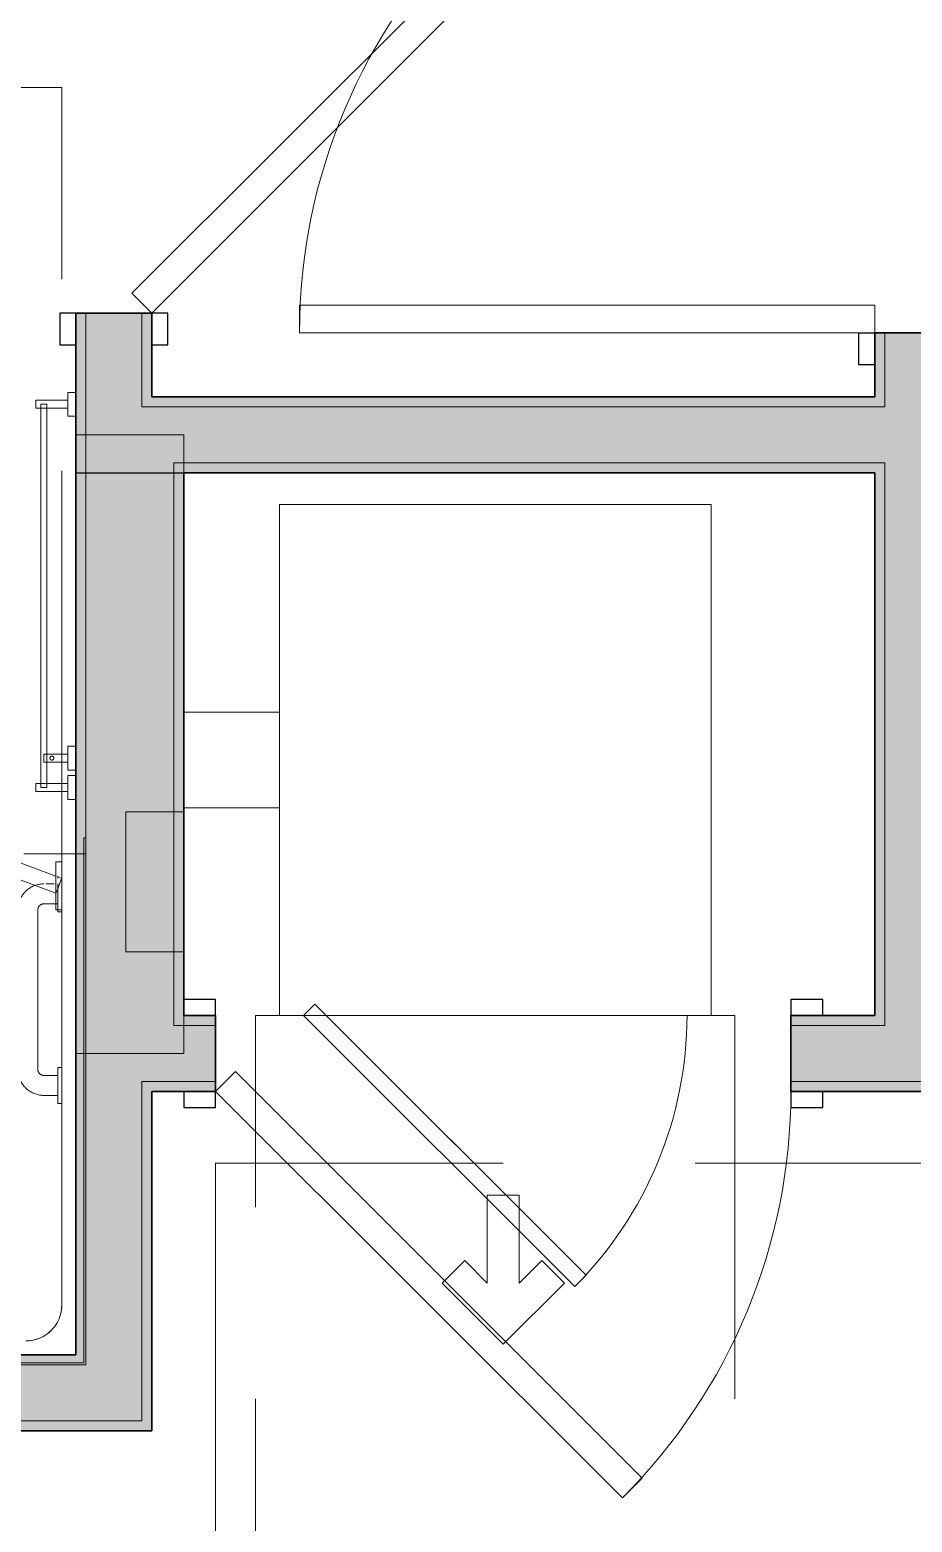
# Model space of a CAD drawing. Header units: inches. Extents: x 6 to 8416, y -388 to 6104.
# Drawn here: x 6007.3 to 6062.5, y 1613.7 to 1707.2 of the extents above; entities that cross this region are included whole.
import ezdxf

# ---------------------------------------------------------------- set-up
doc = ezdxf.new("R2010")
doc.units = ezdxf.units.IN
doc.header["$MEASUREMENT"] = 0
doc.linetypes.add('Dash 1_16_', pattern=[48, 24, -24])
doc.linetypes.add('Hidden 1_16_', pattern=[36, 24, -12])
for name, color, linetype, lineweight in [('A-DOOR', 31, 'Continuous', 18), ('A-DOOR-FRAM', 31, 'Continuous', 25), ('A-GENM', 13, 'Continuous', 18), ('A-ROOM', 32, 'Continuous', 13), ('A-WALL', 113, 'Continuous', 25), ('A-WALL-PATT', 111, 'Continuous', 35), ('I-WALL', 2, 'Continuous', 25), ('Q-SPCQ', 91, 'Continuous', 18)]:
    doc.layers.add(name, color=color, linetype=linetype, lineweight=lineweight)

# ---------------------------------------------------------------- blocks, each defined once
blk = doc.blocks.new('GM Door Pull Clearance-ICC ADA-AM - GM Door Pull Clearance-ICC ADA-AM-13872566-LEVEL 3 - PLAN Copy 1 Copy 1')
at = {"layer": 'A-GENM', "linetype": 'Hidden 1_16_', "lineweight": 9}
for p, q in [((-36, -3.625), (-36, -63.625)), ((18, -3.625), (-18, -3.625)), ((18, -63.625), (18, -4.625)), ((-3.828, -56.125), (0, -52.297)), ((3.828, -56.125), (0, -52.297)), ((-2.414, -57.539), (-3.828, -56.125)), ((-1, -56.125), (-2.414, -57.539)), ((-1, -61.625), (-1, -56.125)), ((1, -56.125), (2.414, -57.539)), ((1, -61.625), (1, -56.125)), ((2.414, -57.539), (3.828, -56.125)), ((-1, -61.625), (1, -61.625)), ((-36, -63.625), (18, -63.625))]:
    blk.add_line(p, q, dxfattribs=at)
blk = doc.blocks.new('GM BA Shower-Unit-Tub-Prefab-ICC ADA-AM - ICC Type B_ Option A Forward_ 60_W x 32_D-2224287-LEVEL 3 - PLAN Copy 1 Copy 1')
at = {"layer": 'A-GENM'}
blk.add_line((59.375, 32), (60, 32), dxfattribs=at)
blk = doc.blocks.new('SE BA Towel Bar-AM - 2_-0_ W x 2 1_2_ D_ 48_ AFF-V624-LEVEL 3 - PLAN Copy 1 Copy 1')
at = {"layer": 'Q-SPCQ'}
for p, q in [((-12.25, 2.5), (-12.25, 0.5)), ((-12.25, 2.5), (-12, 2.5)), ((-12.217, 2.5), (-12, 2.5)), ((-12, 2.5), (-11.783, 2.5)), ((-12, 2.5), (-11.75, 2.5)), ((12, 2.187), (-12, 2.187)), ((-12, 2.187), (-12, 2.181)), ((-12, 2.187), (-12, 1.812)), ((-12, 2.181), (-12, 2.162)), ((-12, 2.162), (-12, 2.133)), ((-12, 2.133), (-12, 2.094)), ((-12, 2.094), (-12, 2.049)), ((-12, 2.049), (-12, 2)), ((-12, 2), (-12, 1.951)), ((-12, 1.951), (-12, 1.906)), ((-12, 1.906), (-12, 1.867)), ((-11.75, 0.5), (-11.75, 2.5)), ((11.75, 2.5), (11.75, 0.5)), ((11.75, 2.5), (12, 2.5)), ((11.783, 2.5), (12, 2.5)), ((12, 2.5), (12.217, 2.5)), ((12, 2.5), (12.25, 2.5)), ((12, 1.812), (12, 2.187)), ((12, 2.181), (12, 2.187)), ((12, 2.162), (12, 2.181)), ((12, 2.133), (12, 2.162)), ((12, 2.094), (12, 2.133)), ((12, 2.049), (12, 2.094)), ((12, 2), (12, 2.049)), ((12, 1.951), (12, 2)), ((12, 1.906), (12, 1.951)), ((12, 1.867), (12, 1.906)), ((12.25, 0.5), (12.25, 2.5)), ((-12, 1.867), (-12, 1.838)), ((-12, 1.838), (-12, 1.819)), ((-12, 1.819), (-12, 1.812)), ((-12, 1.812), (-10.373, 1.812)), ((-10.373, 1.812), (-10.184, 1.812)), ((-10.156, 1.812), (-9.967, 1.812)), ((-9.967, 1.812), (12, 1.812)), ((12, 1.838), (12, 1.867)), ((12, 1.819), (12, 1.838)), ((12, 1.812), (12, 1.819)), ((-12.75, 0.5), (-12.75, 0)), ((-12, 0.5), (-12.75, 0.5)), ((-12, 0.5), (-12.25, 0.5)), ((-12, 0.5), (-12.217, 0.5)), ((-12, 0.5), (-12.097, 0.5)), ((-11.783, 0.5), (-12, 0.5)), ((-11.75, 0.5), (-12, 0.5)), ((-11.764, 0.5), (-12, 0.5)), ((-11.25, 0.5), (-12, 0.5)), ((-11.25, 0), (-11.25, 0.5)), ((11.25, 0.5), (11.25, 0)), ((12, 0.5), (11.25, 0.5)), ((12, 0.5), (11.75, 0.5)), ((12, 0.5), (11.764, 0.5)), ((12, 0.5), (11.783, 0.5)), ((12.217, 0.5), (12, 0.5)), ((12.25, 0.5), (12, 0.5)), ((12.236, 0.5), (12, 0.5)), ((12.75, 0.5), (12, 0.5)), ((12.75, 0), (12.75, 0.5)), ((-12.53, 0), (-12.75, 0)), ((-12, 0), (-12.75, 0)), ((-12, 0), (-12.53, 0)), ((-11.47, 0), (-12, 0)), ((-11.25, 0), (-12, 0)), ((-11.25, 0), (-11.47, 0)), ((11.47, 0), (11.25, 0)), ((12, 0), (11.25, 0)), ((12, 0), (11.47, 0)), ((12.48, 0), (12, 0)), ((12.75, 0), (12, 0)), ((12.75, 0), (12.53, 0))]:
    blk.add_line(p, q, dxfattribs=at)
blk = doc.blocks.new('z Nested-Shower Surround-Tub-Prefab - Variable-V640-LEVEL 3 - PLAN Copy 1 Copy 1')
at = {"layer": 'A-GENM', "lineweight": 9}
for p, q in [((60, 33), (59.875, 33)), ((59.875, 33), (59.875, 0.125)), ((59.875, 32), (59.875, 33)), ((59.875, 33), (60, 33)), ((60, 0), (60, 33)), ((60, 33), (60, 32)), ((59.875, 21.875), (59.875, 32)), ((60, 32), (60, 21.875)), ((59.875, 17.125), (59.875, 21.75)), ((60, 21.875), (60, 21.25)), ((60, 21.25), (60, 17.75)), ((59.875, 0.625), (59.875, 17.125)), ((60, 17.75), (60, 17.125)), ((60, 17.125), (60, 0.625)), ((0, 0), (60, 0)), ((60, 0), (0, 0)), ((59.875, 0.125), (0.125, 0.125)), ((0.313, 0.125), (59.688, 0.125)), ((59.875, 0.313), (59.875, 0.625)), ((60, 0.625), (60, 0))]:
    blk.add_line(p, q, dxfattribs=at)
at = {"layer": 'A-GENM'}
for p, q in [((56.125, 32), (58.5, 32)), ((58.5, 32), (58.5, 30.75)), ((60, 32), (58.5, 32)), ((58.5, 32), (58.5, 30.75)), ((58.5, 30.75), (58.5, 32)), ((58.5, 32), (59.375, 32)), ((59.375, 32), (59.875, 32)), ((60, 0), (60, 32)), ((60, 32), (60, 21.875)), ((58.5, 30.75), (58.5, 29.25)), ((58.5, 30.75), (58.5, 29.25)), ((58.5, 29.25), (58.5, 30.75)), ((58.5, 29.25), (58.5, 3.75)), ((58.5, 29.25), (58.5, 3.75)), ((58.5, 3.75), (58.5, 29.25)), ((60, 21.875), (60, 21.25)), ((60, 21.25), (60, 17.75)), ((60, 17.75), (60, 17.125)), ((60, 17.125), (60, 0.625)), ((0, 0), (60, 0)), ((60, 0), (0, 0)), ((60, 0.625), (60, 0))]:
    blk.add_line(p, q, dxfattribs=at)
for start, end in [(270, 360), (345, 0), (345, 360), (335.02868, 339.97132), (335.02868, 339.97132), (339.97132, 345), (339.97132, 345), (300, 315), (300, 315), (315, 330), (315, 330), (330, 335.02868), (330, 335.02868), (270, 285), (270, 285), (285, 290.02868), (285, 290.02868), (290.02868, 294.97132), (290.02868, 294.97132), (294.97132, 300), (294.97132, 300)]:
    blk.add_arc((56.25, 3.75), 2.25, start, end, dxfattribs=at)
blk = doc.blocks.new('z Nested-Shower Grab Bars - Variable-V604-LEVEL 3 - PLAN Copy 1 Copy 1')
at = {"layer": 'A-GENM', "linetype": 'Dash 1_16_', "lineweight": 9}
for p, q in [((56.75, 29.125), (56.75, 29.087)), ((56.75, 29.125), (56.75, 29.087)), ((56.75, 29.087), (56.75, 28.974)), ((56.75, 29.087), (56.75, 28.974)), ((57, 28.974), (57, 29.125)), ((57, 28.974), (57, 29.125)), ((55.364, 28.543), (55.303, 28.521)), ((55.426, 28.562), (55.364, 28.543)), ((55.489, 28.578), (55.426, 28.562)), ((55.552, 28.593), (55.489, 28.578)), ((55.616, 28.604), (55.552, 28.593)), ((55.68, 28.613), (55.616, 28.604)), ((55.745, 28.62), (55.68, 28.613)), ((55.81, 28.624), (55.745, 28.62)), ((55.875, 28.625), (55.81, 28.624)), ((56.516, 28.625), (55.998, 28.625)), ((56.75, 28.604), (56.75, 28.625)), ((56.75, 28.604), (56.75, 28.625)), ((56.75, 28.541), (56.75, 28.604)), ((56.75, 28.541), (56.75, 28.604)), ((56.75, 28.162), (56.75, 28.541)), ((56.75, 28.313), (56.75, 28.541)), ((56.75, 28.162), (56.75, 28.313)), ((56.75, 28), (56.75, 28.162)), ((56.75, 28), (56.75, 28.162)), ((57, 28.563), (57, 28.795)), ((57, 28.563), (57, 28.795)), ((57, 28.113), (57, 28.503)), ((57, 28.113), (57, 28.503)), ((55.875, 27.375), (56.75, 27.375)), ((56.75, 27.838), (56.75, 28)), ((56.75, 27.838), (56.75, 28)), ((56.75, 27.688), (56.75, 27.838)), ((56.75, 27.688), (56.75, 27.838)), ((56.75, 27.709), (56.75, 26.875)), ((56.75, 27.375), (56.75, 27.688)), ((56.75, 27.375), (56.75, 27.688)), ((56.75, 27.687), (56.75, 26.875)), ((57, 27.749), (57, 28)), ((57, 27.749), (57, 28)), ((57, 27.438), (57, 27.709)), ((57, 27.438), (57, 27.709)), ((57, 27.205), (57, 27.438)), ((57, 27.205), (57, 27.438)), ((57, 27.026), (57, 27.205)), ((57, 27.026), (57, 27.205)), ((55.5, 17), (55.5, 27)), ((56.75, 26.875), (57, 26.875)), ((57, 26.913), (57, 27.026)), ((57, 26.913), (57, 27.026)), ((57, 26.875), (57, 26.913)), ((57, 26.875), (57, 26.913)), ((57, 17.125), (56.75, 17.125)), ((56.75, 17.125), (56.75, 16.313)), ((56.75, 17.125), (56.75, 14.875)), ((57, 17.087), (57, 17.125)), ((57, 17.087), (57, 17.125)), ((57, 16.974), (57, 17.087)), ((57, 16.974), (57, 17.087)), ((57, 16.795), (57, 16.974)), ((57, 16.795), (57, 16.974)), ((56.75, 16.625), (55.875, 16.625)), ((56.75, 16.313), (56.75, 16.625)), ((56.75, 15.375), (56.75, 16.625)), ((56.75, 16.162), (56.75, 16.313)), ((56.75, 16), (56.75, 16.162)), ((56.75, 15.838), (56.75, 16)), ((57, 16.563), (57, 16.795)), ((57, 16.563), (57, 16.795)), ((57, 16.291), (57, 16.563)), ((57, 16.291), (57, 16.563)), ((57, 16), (57, 16.291)), ((57, 16), (57, 16.291)), ((57, 15.709), (57, 16)), ((57, 15.709), (57, 16)), ((55.875, 15.375), (56.75, 15.375)), ((56.75, 15.688), (56.75, 15.838)), ((56.75, 15.375), (56.75, 15.688)), ((56.75, 15.687), (56.75, 14.875)), ((57, 15.438), (57, 15.709)), ((57, 15.438), (57, 15.709)), ((57, 15.205), (57, 15.438)), ((57, 15.205), (57, 15.438)), ((57, 15.026), (57, 15.205)), ((57, 15.026), (57, 15.205)), ((57, 14.913), (57, 15.026)), ((57, 14.913), (57, 15.026)), ((56.75, 14.875), (57, 14.875)), ((57, 14.875), (57, 14.913)), ((57, 14.875), (57, 14.913))]:
    blk.add_line(p, q, dxfattribs=at)
at = {"layer": 'A-GENM', "linetype": 'Dash 1_16_', "lineweight": 9, "flags": 128}
for points in [[(55.303, 28.521), (55.242, 28.497), (55.183, 28.47), (55.125, 28.441), (55.068, 28.41), (55.012, 28.377), (54.957, 28.341), (54.905, 28.303), (54.853, 28.264), (54.803, 28.222), (54.756, 28.178), (54.709, 28.132), (54.665, 28.085), (54.623, 28.035), (54.582, 27.984), (54.544, 27.932), (54.508, 27.878), (54.474, 27.823), (54.442, 27.766), (54.412, 27.708), (54.385, 27.649), (54.36, 27.589), (54.338, 27.528), (54.318, 27.466), (54.301, 27.403), (54.286, 27.34), (54.274, 27.276), (54.264, 27.212), (54.257, 27.147), (54.252, 27.083), (54.25, 27.018), (54.25, 27)], [(55.5, 27), (55.5, 27.015), (55.501, 27.03), (55.503, 27.045), (55.505, 27.06), (55.507, 27.075), (55.511, 27.089), (55.515, 27.104), (55.519, 27.118), (55.524, 27.132), (55.53, 27.146), (55.536, 27.16), (55.542, 27.173), (55.55, 27.186), (55.557, 27.199), (55.565, 27.212), (55.574, 27.224), (55.583, 27.236), (55.593, 27.247), (55.603, 27.258), (55.614, 27.269), (55.625, 27.279), (55.636, 27.289), (55.648, 27.298), (55.66, 27.307), (55.672, 27.316), (55.685, 27.323), (55.698, 27.331), (55.712, 27.338), (55.725, 27.344), (55.739, 27.35), (55.753, 27.355), (55.767, 27.359), (55.782, 27.363), (55.797, 27.367), (55.811, 27.37), (55.826, 27.372), (55.841, 27.373), (55.856, 27.375), (55.871, 27.375), (55.875, 27.375)], [(54.25, 17), (54.251, 16.935), (54.255, 16.87), (54.262, 16.805), (54.271, 16.741), (54.282, 16.677), (54.297, 16.614), (54.313, 16.551), (54.332, 16.489), (54.354, 16.428), (54.378, 16.367), (54.405, 16.308), (54.434, 16.25), (54.465, 16.193), (54.498, 16.137), (54.534, 16.082), (54.572, 16.03), (54.611, 15.978), (54.653, 15.928), (54.697, 15.881), (54.743, 15.834), (54.79, 15.79), (54.84, 15.748), (54.891, 15.707), (54.943, 15.669), (54.997, 15.633), (55.052, 15.599), (55.109, 15.567), (55.167, 15.537), (55.226, 15.51), (55.286, 15.485), (55.347, 15.463), (55.409, 15.443), (55.472, 15.426), (55.535, 15.411), (55.599, 15.399), (55.663, 15.389), (55.728, 15.382), (55.792, 15.377), (55.857, 15.375), (55.875, 15.375)], [(55.875, 16.625), (55.86, 16.625), (55.845, 16.626), (55.83, 16.628), (55.815, 16.63), (55.8, 16.632), (55.786, 16.636), (55.771, 16.64), (55.757, 16.644), (55.743, 16.649), (55.729, 16.655), (55.715, 16.661), (55.702, 16.667), (55.689, 16.675), (55.676, 16.682), (55.663, 16.69), (55.651, 16.699), (55.639, 16.708), (55.628, 16.718), (55.617, 16.728), (55.606, 16.739), (55.596, 16.75), (55.586, 16.761), (55.577, 16.773), (55.568, 16.785), (55.559, 16.797), (55.552, 16.81), (55.544, 16.823), (55.537, 16.837), (55.531, 16.85), (55.525, 16.864), (55.52, 16.878), (55.516, 16.892), (55.512, 16.907), (55.508, 16.922), (55.505, 16.936), (55.503, 16.951), (55.502, 16.966), (55.5, 16.981), (55.5, 16.996), (55.5, 17)]]:
    blk.add_lwpolyline(points, dxfattribs=at)
blk = doc.blocks.new('z Nested-Clearance-Shower-AM - Tub_Shower - ICC Type B - Option A_ Forward-V641-LEVEL 3 - PLAN Copy 1 Copy 1')
at = {"layer": 'A-GENM', "linetype": 'Hidden 1_16_', "lineweight": 9}
for p, q in [((30, 48), (0, 48)), ((0, 48), (0, 0)), ((30, 0), (30, 48)), ((16, 47), (14, 47)), ((14, 47), (14, 41.578)), ((14, 42.953), (14, 47)), ((14, 47), (15.125, 47)), ((15.125, 47), (16, 47)), ((16, 41.578), (16, 47)), ((16, 47), (16, 41.578)), ((12.664, 42.914), (11.25, 41.5)), ((11.25, 41.5), (12.664, 42.914)), ((14, 41.578), (12.664, 42.914)), ((12.664, 42.914), (13.102, 42.477)), ((13.102, 42.477), (14, 41.578)), ((14, 41.578), (14, 42.953)), ((17.336, 42.914), (16, 41.578)), ((16.368, 41.946), (17.125, 42.703)), ((17.125, 42.703), (17.336, 42.914)), ((18.75, 41.5), (17.336, 42.914)), ((17.336, 42.914), (17.773, 42.477)), ((17.773, 42.477), (18.75, 41.5)), ((11.25, 41.5), (15, 37.75)), ((15, 37.75), (11.25, 41.5)), ((15, 37.75), (18.75, 41.5)), ((16, 41.578), (16.25, 41.828)), ((18.75, 41.5), (16.434, 39.184)), ((15.687, 38.437), (15, 37.75)), ((16.368, 39.118), (15.687, 38.437)), ((0, 0), (30, 0))]:
    blk.add_line(p, q, dxfattribs=at)
blk = doc.blocks.new('SE BA Shower Curtain Rod-AM - 1_ Dia__ 76_ AFF-V377-LEVEL 3 - PLAN Copy 1 Copy 1')
at = {"layer": 'Q-SPCQ'}
for p, q in [((57, 1.5), (56.625, 1.5)), ((56.625, 1.5), (56.625, 0.75)), ((56.625, 1.5), (56.625, -1.5)), ((57, -1.5), (57, 1.5)), ((57, 0.75), (57, 1.5)), ((56.72, -0.232), (56.905, 0.232)), ((56.765, -0.12), (56.812, 0)), ((56.998, 0.464), (56.786, 0.544)), ((56.812, 0), (56.86, 0.12)), ((56.86, 0.12), (56.905, 0.232)), ((56.905, 0.232), (56.973, 0.402)), ((56.905, 0.232), (56.943, 0.328)), ((56.943, 0.328), (56.973, 0.402)), ((56.973, 0.402), (56.991, 0.449)), ((56.973, 0.402), (56.991, 0.449)), ((56.991, 0.449), (56.998, 0.464)), ((56.991, 0.449), (56.998, 0.464)), ((57, 0.388), (57, 0.75)), ((57, 0), (57, 0.388)), ((56.625, -0.391), (56.625, -0.75)), ((56.625, -0.75), (56.625, -1.5)), ((56.627, -0.464), (56.634, -0.449)), ((56.627, -0.464), (56.634, -0.449)), ((56.634, -0.449), (56.652, -0.402)), ((56.634, -0.449), (56.652, -0.402)), ((56.652, -0.402), (56.72, -0.232)), ((56.652, -0.402), (56.682, -0.328)), ((56.682, -0.328), (56.72, -0.232)), ((56.72, -0.232), (56.765, -0.12)), ((57, -0.388), (57, 0)), ((57, -0.75), (57, -0.388)), ((57, -1.5), (57, -0.75)), ((56.625, -1.5), (57, -1.5))]:
    blk.add_line(p, q, dxfattribs=at)
at = {"layer": 'Q-SPCQ', "flags": 128}
for points in [[(56.625, 0.604), (54.115, 1.547), (51.191, 2.513), (48.231, 3.362), (45.239, 4.091), (42.221, 4.7), (39.18, 5.189), (36.123, 5.555), (33.053, 5.798), (29.976, 5.919), (26.897, 5.916), (23.82, 5.791), (20.75, 5.542), (17.694, 5.171), (14.654, 4.678), (11.636, 4.063), (8.646, 3.329), (5.687, 2.475), (2.765, 1.504), (0.375, 0.605)], [(0.375, -0.464), (3.218, 0.604), (6.104, 1.558), (9.026, 2.395), (11.978, 3.115), (14.958, 3.716), (17.959, 4.198), (20.976, 4.56), (24.006, 4.8), (27.043, 4.919), (30.083, 4.916), (33.119, 4.792), (36.149, 4.547), (39.166, 4.181), (42.166, 3.694), (45.144, 3.088), (48.096, 2.363), (51.016, 1.52), (53.901, 0.562), (56.625, -0.464)]]:
    blk.add_lwpolyline(points, dxfattribs=at)
blk = doc.blocks.new('SE BA Robe Hook-AM - Robe Hook-2223851-LEVEL 3 - PLAN Copy 1 Copy 1')
at = {"layer": 'Q-SPCQ'}
for p, q in [((-0.25, 2), (-0.25, 0.5)), ((-0.25, 2), (0, 2)), ((-0.217, 2), (0, 2)), ((0, 2), (0.217, 2)), ((0, 2), (0.25, 2)), ((0.25, 0.5), (0.25, 2)), ((-0.75, 0.5), (-0.75, 0)), ((0, 0.5), (-0.75, 0.5)), ((0, 0.5), (-0.25, 0.5)), ((0, 0.5), (-0.236, 0.5)), ((0, 0.5), (-0.217, 0.5)), ((0.217, 0.5), (0, 0.5)), ((0.25, 0.5), (0, 0.5)), ((0.236, 0.5), (0, 0.5)), ((0.75, 0.5), (0, 0.5)), ((0.75, 0), (0.75, 0.5)), ((0, 0), (-0.75, 0)), ((0.75, 0), (0, 0))]:
    blk.add_line(p, q, dxfattribs=at)
for start, end in [(360, 180), (165, 180), (180, 360), (180, 195), (150, 165), (195, 210), (135, 150), (210, 240), (105, 135), (240, 255), (90, 105), (255, 270), (75, 90), (270, 285), (60, 75), (285, 300), (45, 60), (300, 315), (30, 45), (315, 330), (15, 30), (330, 345), (0, 15), (345, 0)]:
    blk.add_arc((0, 1.5), 0.125, start, end, dxfattribs=at)
blk = doc.blocks.new('Unit-Single-Flush-ICC ADA-AM - 36_ x 84_-NR _U-BA _ BATH_-6492505-LEVEL 3 - PLAN Copy 1 Copy 1')
at = {"layer": 'A-DOOR'}
for p, q in [((-8.693, 26.593), (-7.456, 27.831)), ((18, 2.375), (-7.456, 27.831)), ((16.763, 1.138), (-8.693, 26.593)), ((16.763, 1.138), (18, 2.375))]:
    blk.add_line(p, q, dxfattribs=at)
at = {"layer": 'A-DOOR', "lineweight": 9}
blk.add_arc((18, 2.375), 36, 135, 180, dxfattribs=at)
at = {"layer": 'A-DOOR-FRAM'}
for p, q in [((-18, 3.375), (-20, 3.375)), ((-20, 3.375), (-20, 2.375)), ((-18, 2.375), (-18, 3.375)), ((20, 3.375), (18, 3.375)), ((18, 3.375), (18, 2.375)), ((20, 2.375), (20, 3.375)), ((-20, 2.375), (-18, 2.375)), ((18, 2.375), (20, 2.375)), ((-18, -2.375), (-20, -2.375)), ((-20, -2.375), (-20, -3.375)), ((-18, -3.375), (-18, -2.375)), ((20, -2.375), (18, -2.375)), ((18, -2.375), (18, -3.375)), ((20, -3.375), (20, -2.375)), ((-20, -3.375), (-18, -3.375)), ((18, -3.375), (20, -3.375))]:
    blk.add_line(p, q, dxfattribs=at)
at = {"layer": 'A-DOOR-FRAM', "lineweight": 18}
for p, q in [((-18, 3.375), (-20, 3.375)), ((-20, 3.375), (-20, 2.375)), ((-18, 3.375), (-18, 2.375)), ((20, 3.375), (18, 3.375)), ((18, 3.375), (18, 2.375)), ((20, 3.375), (20, 2.375)), ((-20, 2.375), (-18, 2.375)), ((18, 2.375), (20, 2.375)), ((-20, -3.375), (-20, -2.375)), ((-18, -2.375), (-20, -2.375)), ((-18, -3.375), (-18, -2.375)), ((18, -3.375), (18, -2.375)), ((20, -2.375), (18, -2.375)), ((20, -3.375), (20, -2.375)), ((-20, -3.375), (-18, -3.375)), ((18, -3.375), (20, -3.375))]:
    blk.add_line(p, q, dxfattribs=at)
blk = doc.blocks.new('Unit-Single-Louver-ICC ADA-AM - 36_ x 84_-BL-NR _U-L2 _ LAUNDRY_LOUVER_-V629-LEVEL 3 - PLAN Copy 1 Copy 1')
at = {"layer": 'A-DOOR'}
for p, q in [((-8.693, 26.593), (-7.456, 27.831)), ((18, 2.375), (-7.456, 27.831)), ((16.763, 1.138), (-8.693, 26.593)), ((16.763, 1.138), (18, 2.375))]:
    blk.add_line(p, q, dxfattribs=at)
at = {"layer": 'A-DOOR', "lineweight": 9}
blk.add_arc((18, 2.375), 36, 135, 180, dxfattribs=at)
at = {"layer": 'A-DOOR-FRAM'}
for p, q in [((-18, 3.375), (-20, 3.375)), ((-20, 3.375), (-20, 2.375)), ((-18, 2.375), (-18, 3.375)), ((20, 3.375), (18, 3.375)), ((18, 3.375), (18, 2.375)), ((20, 2.375), (20, 3.375)), ((-20, 2.375), (-18, 2.375)), ((18, 2.375), (20, 2.375)), ((-18, -2.375), (-20, -2.375)), ((-20, -2.375), (-20, -3.375)), ((-18, -3.375), (-18, -2.375)), ((20, -2.375), (18, -2.375)), ((18, -2.375), (18, -3.375)), ((20, -3.375), (20, -2.375)), ((-20, -3.375), (-18, -3.375)), ((18, -3.375), (20, -3.375))]:
    blk.add_line(p, q, dxfattribs=at)
at = {"layer": 'A-DOOR-FRAM', "lineweight": 18}
for p, q in [((-18, 3.375), (-20, 3.375)), ((-20, 3.375), (-20, 2.375)), ((-18, 3.375), (-18, 2.375)), ((20, 3.375), (18, 3.375)), ((18, 3.375), (18, 2.375)), ((20, 3.375), (20, 2.375)), ((-20, 2.375), (-18, 2.375)), ((18, 2.375), (20, 2.375)), ((-20, -3.375), (-20, -2.375)), ((-18, -2.375), (-20, -2.375)), ((-18, -3.375), (-18, -2.375)), ((18, -3.375), (18, -2.375)), ((20, -2.375), (18, -2.375)), ((20, -3.375), (20, -2.375)), ((-20, -3.375), (-18, -3.375)), ((18, -3.375), (20, -3.375))]:
    blk.add_line(p, q, dxfattribs=at)
blk = doc.blocks.new('Unit-Single-Flush-ICC ADA-AM - 36_ x 84_-NR _U-BE _ BED_-6493222-LEVEL 3 - PLAN Copy 1 Copy 1')
at = {"layer": 'A-DOOR'}
for p, q in [((16.25, -2.375), (18, -2.375)), ((16.25, -2.375), (16.25, -38.375)), ((18, -2.375), (18, -38.375)), ((16.25, -38.375), (18, -38.375))]:
    blk.add_line(p, q, dxfattribs=at)
at = {"layer": 'A-DOOR', "lineweight": 9}
blk.add_arc((18, -2.375), 36, 180, 270, dxfattribs=at)
at = {"layer": 'A-DOOR-FRAM'}
for p, q in [((-20, 2.375), (-20, 3.375)), ((-20, 3.375), (-18, 3.375)), ((-18, 3.375), (-18, 2.375)), ((18, 2.375), (18, 3.375)), ((18, 3.375), (20, 3.375)), ((20, 3.375), (20, 2.375)), ((-18, 2.375), (-20, 2.375)), ((20, 2.375), (18, 2.375)), ((-20, -2.375), (-18, -2.375)), ((-20, -3.375), (-20, -2.375)), ((-18, -2.375), (-18, -3.375)), ((18, -2.375), (20, -2.375)), ((18, -3.375), (18, -2.375)), ((20, -2.375), (20, -3.375)), ((-18, -3.375), (-20, -3.375)), ((20, -3.375), (18, -3.375))]:
    blk.add_line(p, q, dxfattribs=at)
at = {"layer": 'A-DOOR-FRAM', "lineweight": 18}
for p, q in [((-20, 3.375), (-18, 3.375)), ((-20, 3.375), (-20, 2.375)), ((-18, 3.375), (-18, 2.375)), ((18, 3.375), (20, 3.375)), ((18, 3.375), (18, 2.375)), ((20, 3.375), (20, 2.375)), ((-18, 2.375), (-20, 2.375)), ((20, 2.375), (18, 2.375)), ((-20, -3.375), (-20, -2.375)), ((-20, -2.375), (-18, -2.375)), ((-18, -3.375), (-18, -2.375)), ((18, -3.375), (18, -2.375)), ((18, -2.375), (20, -2.375)), ((20, -3.375), (20, -2.375)), ((-18, -3.375), (-20, -3.375)), ((20, -3.375), (18, -3.375))]:
    blk.add_line(p, q, dxfattribs=at)
blk = doc.blocks.new('SE Appl Unit-WD-Stack-AM - 27_ W x 32_ D x 78 3_4_ H_ Left Exhaust-6380390-LEVEL 3 - PLAN Copy 1 Copy 1')
at = {"layer": 'Q-SPCQ', "linetype": 'Hidden 1_16_', "lineweight": 9}
for p, q in [((-19.5, -13), (-13.5, -13)), ((-19.5, -19), (-13.5, -19))]:
    blk.add_line(p, q, dxfattribs=at)
blk = doc.blocks.new('z Nested-WD-Frontld - Washer _ Dryer-2223882-LEVEL 3 - PLAN Copy 1 Copy 1')
at = {"layer": 'Q-SPCQ'}
for p, q in [((13.5, 0), (-13.5, 0)), ((-13.5, 0), (-13.5, -32)), ((13.5, -32), (13.5, 0)), ((-13.5, -32), (13.5, -32))]:
    blk.add_line(p, q, dxfattribs=at)
at = {"layer": 'Q-SPCQ', "lineweight": 9}
for p, q in [((-11.293, -31.293), (-12, -32)), ((-11.293, -31.293), (-10.586, -32)), ((-12, -32), (4.971, -48.971)), ((-10.586, -32), (5.678, -48.263)), ((5.678, -48.263), (4.971, -48.971))]:
    blk.add_line(p, q, dxfattribs=at)
blk.add_arc((-12, -32), 24, 315, 0, dxfattribs=at)
blk = doc.blocks.new('z Nested-WD-Frontld - Washer _ Dryer-2223883-LEVEL 3 - PLAN Copy 1 Copy 1')
at = {"layer": 'Q-SPCQ'}
for p, q in [((13.5, 0), (-13.5, 0)), ((-13.5, 0), (-13.5, -32)), ((13.5, -32), (13.5, 0)), ((-13.5, -32), (13.5, -32))]:
    blk.add_line(p, q, dxfattribs=at)
at = {"layer": 'Q-SPCQ', "lineweight": 9}
for p, q in [((-11.293, -31.293), (-12, -32)), ((-11.293, -31.293), (5.678, -48.263)), ((-12, -32), (4.971, -48.971)), ((5.678, -48.263), (4.971, -48.971))]:
    blk.add_line(p, q, dxfattribs=at)
blk.add_arc((-12, -32), 24, 315, 0, dxfattribs=at)
blk = doc.blocks.new('z BA Nested-Washer Hookup - 8 3_4_ W x 7 1_2_ H x 3 5_8_ D-2223884-LEVEL 3 - PLAN Copy 1 Copy 1')
at = {"layer": 'Q-SPCQ'}
for p, q in [((-4.375, 0.375), (-4.375, 4)), ((-4.375, 4), (4.375, 4)), ((4.375, 4), (4.375, 0.375)), ((4.375, 0.375), (-4.375, 0.375))]:
    blk.add_line(p, q, dxfattribs=at)
blk = doc.blocks.new('z Nested Clearance-Rectangle-AM - Clearance-V759-LEVEL 3 - PLAN Copy 1 Copy 1')
at = {"layer": 'A-GENM', "linetype": 'Hidden 1_16_', "lineweight": 9}
for p, q in [((-15, -48), (-15, 0)), ((-15, 0), (-13.5, 0)), ((-13.5, 0), (13.5, 0)), ((13.5, 0), (15, 0)), ((15, 0), (15, -48)), ((15, -48), (-15, -48))]:
    blk.add_line(p, q, dxfattribs=at)

msp = doc.modelspace()

# ---------------------------------------------------------------- hatches: boundary and pattern name
at = {"layer": 'A-WALL-PATT', "lineweight": 25, "transparency": 33554560}
h = msp.add_hatch(color=10, dxfattribs=at)
h.paths.add_polyline_path([(6060.79033733, 1644.81077679), (6060.79033733, 1680.06077679), (6060.16533733, 1680.06077679), (6060.16533733, 1644.81077679)])
h.paths.add_polyline_path([(6060.79033733, 1683.56077679), (6060.79033733, 1688.18577679), (6060.16533733, 1688.18577679), (6060.16533733, 1683.56077679)])
h.paths.add_polyline_path([(6060.79033733, 1724.18577679), (6060.79033733, 1861.93577679), (6060.16533733, 1861.93577679), (6060.16533733, 1724.18577679)])
at = {"layer": 'A-WALL-PATT', "transparency": 33554560}
h = msp.add_hatch(color=10, dxfattribs=at)
h.paths.add_polyline_path([(6014.91533733, 1684.18577679), (6014.91533733, 1689.43577679), (6014.29033733, 1689.43577679), (6014.29033733, 1684.18577679)])
h.paths.add_polyline_path([(6014.29033733, 1725.43577679), (6014.91533733, 1725.43577679), (6014.91533733, 1762.31077679), (6014.29033733, 1762.31077679), (6014.29033733, 1748.19756081)])
at = {"layer": 'A-WALL-PATT', "lineweight": 25, "transparency": 33554560}
h = msp.add_hatch(color=10, dxfattribs=at)
h.paths.add_polyline_path([(6010.16533733, 1680.06077679), (6010.79033733, 1680.06077679), (6010.79033733, 1689.43577679), (6010.16533733, 1689.43577679), (6010.16533733, 1684.18577679)])
h.paths.add_polyline_path([(6010.16533733, 1725.43577679), (6010.79033733, 1725.43577679), (6010.79033733, 1730.06077679), (6010.16533733, 1730.06077679), (6010.16533733, 1729.43577679)])
h.paths.add_polyline_path([(6010.16533733, 1733.56077679), (6010.79033733, 1733.56077679), (6010.79033733, 1758.18577679), (6010.16533733, 1758.18577679), (6010.16533733, 1734.18577679)])
at = {"layer": 'A-WALL-PATT', "transparency": 33554560}
for points in [[(6014.29033733, 1683.56077679), (6060.16533733, 1683.56077679), (6060.16533733, 1684.18577679), (6014.29033733, 1684.18577679)], [(6010.16533733, 1645.43577679), (6010.79033733, 1645.43577679), (6010.79033733, 1679.43577679), (6010.16533733, 1679.31143581), (6010.16533733, 1649.78881081)], [(6014.29033733, 1620.06077679), (6014.91533733, 1620.06077679), (6014.91533733, 1640.68577679), (6014.29033733, 1640.68577679), (6014.29033733, 1623.56077679)]]:
    msp.add_hatch(color=10, dxfattribs=at).paths.add_polyline_path(points)
at = {"layer": 'A-WALL-PATT', "lineweight": 25, "transparency": 33554560}
h = msp.add_hatch(color=10, dxfattribs=at)
h.paths.add_polyline_path([(6016.91533733, 1679.43577679), (6060.16533733, 1679.43577679), (6060.16533733, 1680.06077679), (6016.29033733, 1680.06077679), (6016.29033733, 1679.43577679)])
h.paths.add_polyline_path([(6010.79033733, 1679.43577679), (6010.79033733, 1680.06077679), (6010.16533733, 1680.06077679), (6010.16533733, 1679.43577679)])
h = msp.add_hatch(color=10, dxfattribs=at)
h.paths.add_polyline_path([(6016.91533733, 1645.43577679), (6016.91533733, 1649.43577679), (6016.29033733, 1649.43577679), (6016.29033733, 1645.43577679)])
h.paths.add_polyline_path([(6016.29033733, 1658.18577679), (6016.91533733, 1658.18577679), (6016.91533733, 1679.43577679), (6016.29033733, 1679.43577679), (6016.29033733, 1669.47056081)])
for points in [[(6016.29033733, 1649.43577679), (6016.91533733, 1649.43577679), (6016.91533733, 1658.18577679), (6016.29033733, 1658.18577679), (6016.29033733, 1649.78881081)], [(6010.16533733, 1624.18577679), (6010.79033733, 1624.18577679), (6010.79033733, 1644.81077679), (6010.16533733, 1644.81077679), (6010.16533733, 1630.10706081)], [(5945.04428685, 1619.43577679), (6014.91533733, 1619.43577679), (6014.91533733, 1620.06077679), (5938.16533733, 1620.06077679), (5938.16533733, 1619.43577679)]]:
    msp.add_hatch(color=10, dxfattribs=at).paths.add_polyline_path(points)
at = {"layer": 'A-WALL-PATT', "transparency": 33554560}
h = msp.add_hatch(color=10, dxfattribs=at)
h.paths.add_polyline_path([(6010.79033733, 1644.81077679), (6010.79033733, 1645.43577679), (6010.16533733, 1645.43577679), (6010.16533733, 1644.81077679)])
h.paths.add_polyline_path([(6018.91533733, 1644.81077679), (6018.91533733, 1645.43577679), (6016.29033733, 1645.43577679), (6016.29033733, 1644.81077679)])
h.paths.add_polyline_path([(6060.16533733, 1644.81077679), (6060.16533733, 1645.43577679), (6054.91533733, 1645.43577679), (6054.91533733, 1644.81077679)])
at = {"layer": 'A-WALL-PATT', "lineweight": 25, "transparency": 33554560}
h = msp.add_hatch(color=10, dxfattribs=at)
h.paths.add_polyline_path([(6014.91533733, 1640.68577679), (6018.91533733, 1640.68577679), (6018.91533733, 1641.31077679), (6014.29033733, 1641.31077679), (6014.29033733, 1640.68577679)])
h.paths.add_polyline_path([(6064.29033733, 1640.68577679), (6064.29033733, 1641.31077679), (6054.91533733, 1641.31077679), (6054.91533733, 1640.68577679), (6060.16533733, 1640.68577679)])
at = {"layer": 'A-WALL-PATT', "transparency": 33554560}
h = msp.add_hatch(color=10, dxfattribs=at)
h.paths.add_polyline_path([(5961.91553685, 1623.56077679), (6010.79033733, 1623.56077679), (6010.79033733, 1624.18577679), (5950.79033733, 1624.18577679), (5950.79033733, 1623.56077679)])
h.paths.add_polyline_path([(5942.29033733, 1623.56077679), (5947.29033733, 1623.56077679), (5947.29033733, 1624.18577679), (5942.29033733, 1624.18577679)])
at = {"layer": 'I-WALL', "transparency": 33554560}
h = msp.add_hatch(color=10, dxfattribs=at)
h.paths.add_polyline_path([(6064.29033733, 1641.31077679), (6064.29033733, 1688.18577679), (6060.79033733, 1688.18577679), (6060.79033733, 1641.31077679)])
h.paths.add_polyline_path([(6064.29033733, 1724.18577679), (6064.29033733, 1861.93577679), (6060.79033733, 1861.93577679), (6060.79033733, 1724.18577679)])
h = msp.add_hatch(color=10, dxfattribs=at)
h.paths.add_polyline_path([(6010.79033733, 1683.56077679), (6014.29033733, 1683.56077679), (6014.29033733, 1689.43577679), (6010.79033733, 1689.43577679), (6010.79033733, 1684.18577679)])
h.paths.add_polyline_path([(6014.29033733, 1725.43577679), (6014.29033733, 1758.81077679), (6010.79033733, 1758.81077679), (6010.79033733, 1725.43577679)])
for points in [[(6016.29033733, 1680.06077679), (6060.79033733, 1680.06077679), (6060.79033733, 1683.56077679), (6010.79033733, 1683.56077679), (6010.79033733, 1680.06077679), (6012.52928685, 1680.06077679)], [(6016.29033733, 1644.81077679), (6016.29033733, 1649.43577679), (6013.29033733, 1649.43577679), (6013.29033733, 1658.18577679), (6016.29033733, 1658.18577679), (6016.29033733, 1680.06077679), (6010.79033733, 1680.06077679), (6010.79033733, 1644.81077679), (6012.52928685, 1644.81077679)], [(6015.64327851, 1649.43577679), (6016.29033733, 1649.43577679), (6016.29033733, 1658.18577679), (6013.29033733, 1658.18577679), (6013.29033733, 1649.43577679)], [(6014.29033733, 1623.56077679), (6014.29033733, 1641.31077679), (6010.79033733, 1641.31077679), (6010.79033733, 1623.56077679)], [(5945.04428685, 1620.06077679), (6014.29033733, 1620.06077679), (6014.29033733, 1623.56077679), (5938.79033733, 1623.56077679), (5938.79033733, 1620.06077679)]]:
    msp.add_hatch(color=10, dxfattribs=at).paths.add_polyline_path(points)
h = msp.add_hatch(color=10, dxfattribs=at)
h.paths.add_polyline_path([(6010.79033733, 1641.31077679), (6018.91533733, 1641.31077679), (6018.91533733, 1644.81077679), (6010.79033733, 1644.81077679)])
h.paths.add_polyline_path([(6060.16533733, 1641.31077679), (6060.79033733, 1641.31077679), (6060.79033733, 1644.81077679), (6054.91533733, 1644.81077679), (6054.91533733, 1641.31077679)])

# ---------------------------------------------------------------- linework, layer by layer
at = {"layer": 'A-ROOM', "lineweight": 9, "flags": 128}
msp.add_lwpolyline([(6016.91533733, 1643.06077679), (6010.16533733, 1643.06077679), (6010.16533733, 1681.81077679), (6016.91533733, 1681.81077679)], close=True, dxfattribs=at)
at = {"layer": 'A-WALL', "lineweight": 9}
for p, q in [((6010.79033733, 1689.43577679), (6010.79033733, 1623.56077679)), ((6014.29033733, 1683.56077679), (6014.29033733, 1689.43577679)), ((6060.79033733, 1683.56077679), (6060.79033733, 1688.18577679)), ((6060.79033733, 1683.56077679), (6014.29033733, 1683.56077679)), ((6060.79033733, 1680.06077679), (6016.29033733, 1680.06077679)), ((6016.29033733, 1680.06077679), (6016.29033733, 1644.81077679)), ((6060.79033733, 1644.81077679), (6060.79033733, 1680.06077679)), ((6018.91533733, 1644.81077679), (6016.29033733, 1644.81077679)), ((6060.79033733, 1644.81077679), (6054.91533733, 1644.81077679)), ((6018.91533733, 1641.31077679), (6014.29033733, 1641.31077679)), ((6014.29033733, 1620.06077679), (6014.29033733, 1641.31077679)), ((6064.29033733, 1641.31077679), (6054.91533733, 1641.31077679)), ((6010.79033733, 1623.56077679), (5950.79033733, 1623.56077679)), ((6014.29033733, 1620.06077679), (5938.79033733, 1620.06077679))]:
    msp.add_line(p, q, dxfattribs=at)
at = {"layer": 'I-WALL', "lineweight": 35}
for p, q in [((6014.91533733, 1689.43577679), (6010.16533733, 1689.43577679)), ((6010.16533733, 1689.43577679), (6010.16533733, 1624.18577679)), ((6014.91533733, 1684.18577679), (6014.91533733, 1689.43577679)), ((6060.16533733, 1688.18577679), (6060.16533733, 1684.18577679)), ((6064.91533733, 1688.18577679), (6060.16533733, 1688.18577679)), ((6060.16533733, 1684.18577679), (6014.91533733, 1684.18577679)), ((6016.91533733, 1679.43577679), (6060.16533733, 1679.43577679)), ((6016.91533733, 1645.43577679), (6016.91533733, 1679.43577679)), ((6060.16533733, 1679.43577679), (6060.16533733, 1645.43577679)), ((6018.91533733, 1645.43577679), (6016.91533733, 1645.43577679)), ((6018.91533733, 1640.68577679), (6018.91533733, 1645.43577679)), ((6060.16533733, 1645.43577679), (6054.91533733, 1645.43577679)), ((6054.91533733, 1645.43577679), (6054.91533733, 1640.68577679)), ((6014.91533733, 1640.68577679), (6018.91533733, 1640.68577679)), ((6014.91533733, 1619.43577679), (6014.91533733, 1640.68577679)), ((6054.91533733, 1640.68577679), (6064.91533733, 1640.68577679)), ((6010.16533733, 1624.18577679), (5951.41533733, 1624.18577679)), ((5938.16533733, 1619.43577679), (6014.91533733, 1619.43577679))]:
    msp.add_line(p, q, dxfattribs=at)
at = {"layer": 'I-WALL'}
msp.add_line((6010.16533733, 1679.43577679), (6016.91533733, 1679.43577679), dxfattribs=at)

# ---------------------------------------------------------------- block references
at = {"layer": 'A-DOOR'}
for name, p, rotation in [('Unit-Single-Flush-ICC ADA-AM - 36_ x 84_-NR _U-BA _ BATH_-6492505-LEVEL 3 - PLAN Copy 1 Copy 1', (6012.54033733, 1707.43577679), 269.9999999999984), ('Unit-Single-Flush-ICC ADA-AM - 36_ x 84_-NR _U-BE _ BED_-6493222-LEVEL 3 - PLAN Copy 1 Copy 1', (6062.54033733, 1706.18577679), 270.0000000000019), ('Unit-Single-Louver-ICC ADA-AM - 36_ x 84_-BL-NR _U-L2 _ LAUNDRY_LOUVER_-V629-LEVEL 3 - PLAN Copy 1 Copy 1', (6036.91533733, 1643.06077679), 180)]:
    msp.add_blockref(name, p, dxfattribs=dict(at, rotation=rotation))
at = {"layer": 'A-GENM', "linetype": 'Hidden 1_16_', "lineweight": 9}
for name, p in [('z Nested-Clearance-Shower-AM - Tub_Shower - ICC Type B - Option A_ Forward-V641-LEVEL 3 - PLAN Copy 1 Copy 1', (5979.29033733, 1655.56077679)), ('z Nested Clearance-Rectangle-AM - Clearance-V759-LEVEL 3 - PLAN Copy 1 Copy 1', (6036.41533733, 1645.43577679))]:
    msp.add_blockref(name, p, dxfattribs=at)
at = {"layer": 'A-GENM', "lineweight": 9}
msp.add_blockref('z Nested-Shower Surround-Tub-Prefab - Variable-V640-LEVEL 3 - PLAN Copy 1 Copy 1', (5950.79033733, 1623.56077679), dxfattribs=at)
at = {"layer": 'A-GENM'}
msp.add_blockref('GM BA Shower-Unit-Tub-Prefab-ICC ADA-AM - ICC Type B_ Option A Forward_ 60_W x 32_D-2224287-LEVEL 3 - PLAN Copy 1 Copy 1', (5950.79033733, 1623.56077679), dxfattribs=at)
at = {"layer": 'A-GENM', "linetype": 'Dash 1_16_', "lineweight": 9}
msp.add_blockref('z Nested-Shower Grab Bars - Variable-V604-LEVEL 3 - PLAN Copy 1 Copy 1', (5952.29033733, 1625.06077679), dxfattribs=at)
at = {"layer": 'A-GENM', "linetype": 'Hidden 1_16_', "lineweight": 9, "rotation": 180}
msp.add_blockref('GM Door Pull Clearance-ICC ADA-AM - GM Door Pull Clearance-ICC ADA-AM-13872566-LEVEL 3 - PLAN Copy 1 Copy 1', (6036.91533733, 1572.56077679), dxfattribs=at)
at = {"layer": 'Q-SPCQ'}
for name, p, rotation in [('SE BA Towel Bar-AM - 2_-0_ W x 2 1_2_ D_ 48_ AFF-V624-LEVEL 3 - PLAN Copy 1 Copy 1', (6010.16533733, 1671.71727487), 89.999999999998), ('SE BA Robe Hook-AM - Robe Hook-2223851-LEVEL 3 - PLAN Copy 1 Copy 1', (6010.16533733, 1661.56077679), 89.999999999998), ('z BA Nested-Washer Hookup - 8 3_4_ W x 7 1_2_ H x 3 5_8_ D-2223884-LEVEL 3 - PLAN Copy 1 Copy 1', (6017.29033733, 1653.81077679), 90.00000000000078)]:
    msp.add_blockref(name, p, dxfattribs=dict(at, rotation=rotation))
for name, p in [('z Nested-WD-Frontld - Washer _ Dryer-2223882-LEVEL 3 - PLAN Copy 1 Copy 1', (6036.41533733, 1677.43577679)), ('z Nested-WD-Frontld - Washer _ Dryer-2223883-LEVEL 3 - PLAN Copy 1 Copy 1', (6036.41533733, 1677.43577679)), ('SE BA Shower Curtain Rod-AM - 1_ Dia__ 76_ AFF-V377-LEVEL 3 - PLAN Copy 1 Copy 1', (5952.29033733, 1653.56077679))]:
    msp.add_blockref(name, p, dxfattribs=at)
at = {"layer": 'Q-SPCQ', "linetype": 'Hidden 1_16_', "lineweight": 9}
msp.add_blockref('SE Appl Unit-WD-Stack-AM - 27_ W x 32_ D x 78 3_4_ H_ Left Exhaust-6380390-LEVEL 3 - PLAN Copy 1 Copy 1', (6036.41533733, 1677.43577679), dxfattribs=at)

doc.saveas('drawing.dxf')
